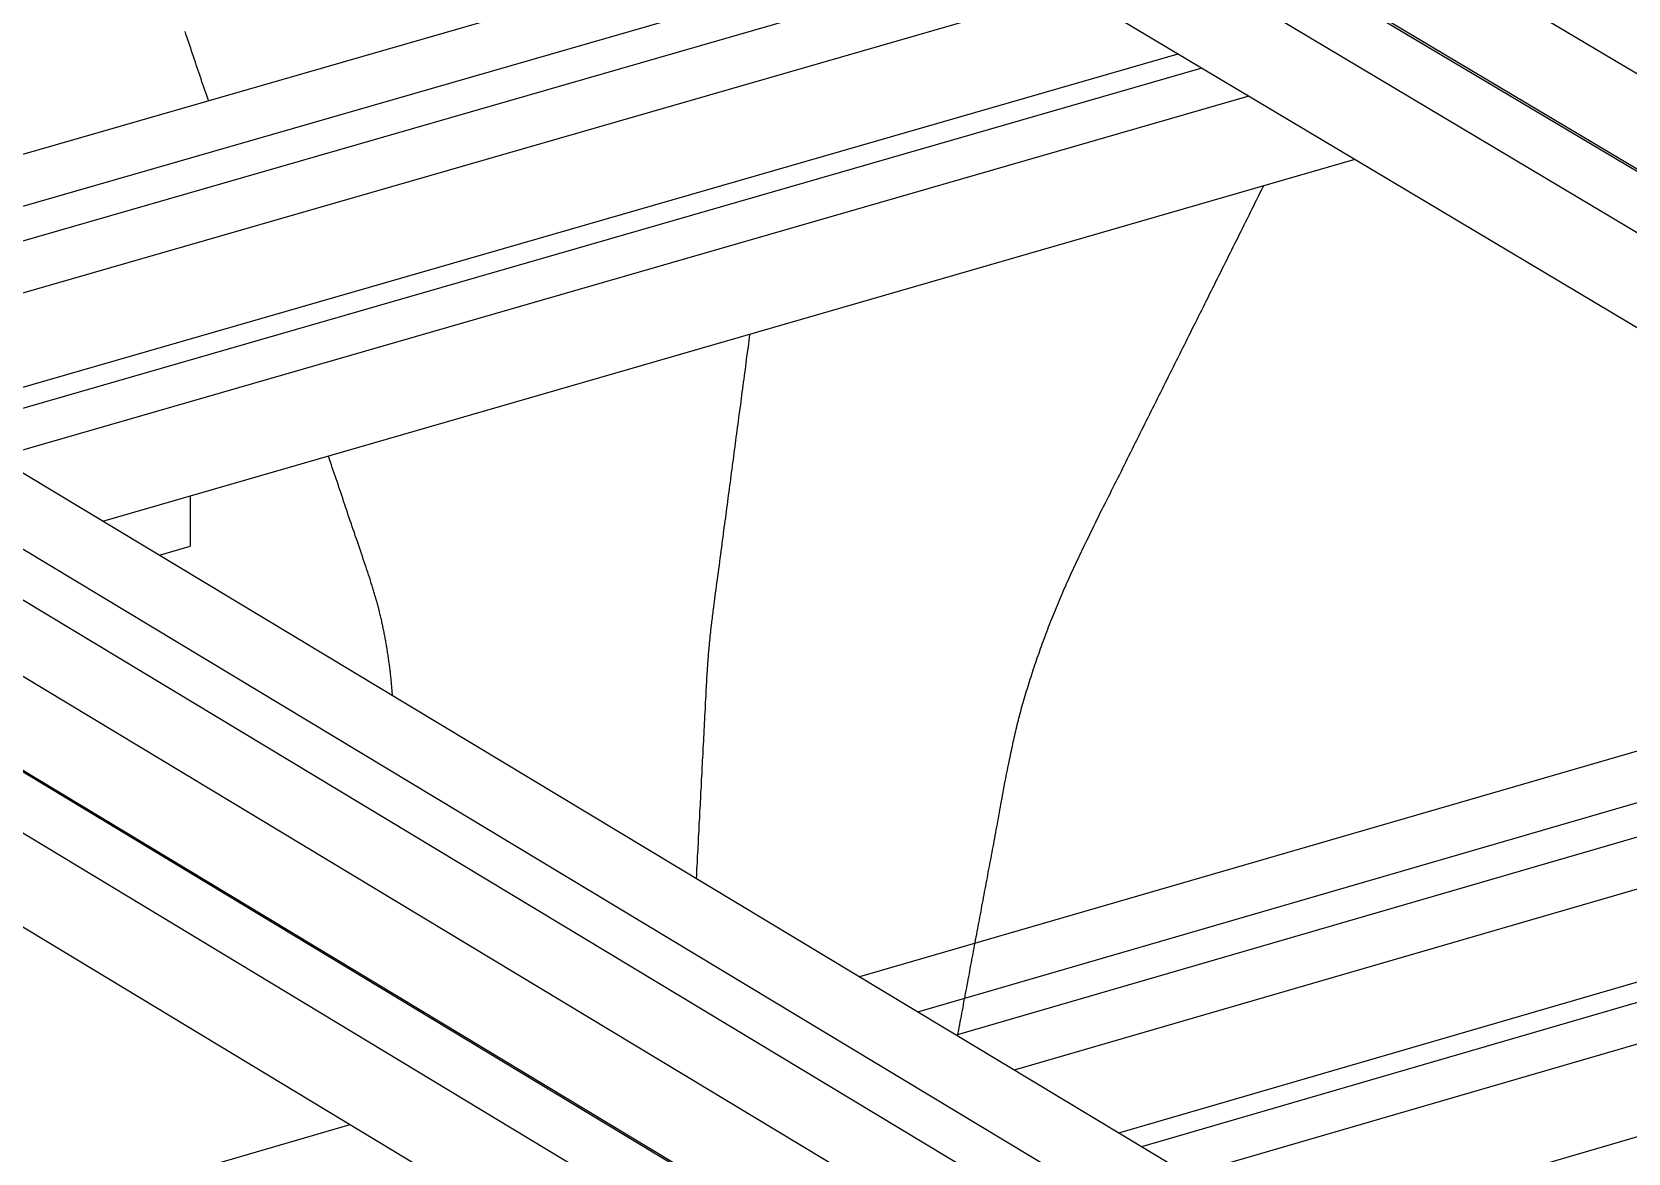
# Model space of a CAD drawing. Header units: millimetres. Extents: x -320 to 323, y -425 to 415.
# Drawn here: x -225.1 to -108.9, y 110.5 to 192.1 of the extents above; entities that cross this region are included whole.
import ezdxf

# ---------------------------------------------------------------- set-up
doc = ezdxf.new("R2010")
doc.units = ezdxf.units.MM
doc.layers.add('SKETCH', color=5, linetype='Continuous')
doc.layers.add('VISIBLE', color=7, linetype='Continuous')

msp = doc.modelspace()

# ---------------------------------------------------------------- linework, layer by layer
at = {"layer": 'SKETCH', "flags": 128}
for points in [[(-212.22, 187.07), (-212.27, 187.22), (-212.34, 187.43), (-212.41, 187.63), (-212.48, 187.83), (-212.55, 188.04), (-212.62, 188.24), (-212.69, 188.44), (-212.76, 188.65), (-212.82, 188.85), (-212.89, 189.06), (-212.96, 189.26), (-213.03, 189.46), (-213.1, 189.67), (-213.17, 189.87), (-213.24, 190.07), (-213.31, 190.28), (-213.37, 190.48), (-213.44, 190.68), (-213.51, 190.89), (-213.58, 191.09), (-213.65, 191.3), (-213.72, 191.5), (-213.79, 191.7), (-213.86, 191.91), (-213.92, 192.11)], [(-157.7, 119.02), (-157.66, 119.22), (-157.62, 119.42), (-157.58, 119.63), (-157.55, 119.83), (-157.51, 120.04), (-157.47, 120.24), (-157.43, 120.45), (-157.39, 120.66), (-157.35, 120.86), (-157.31, 121.07), (-157.28, 121.27), (-157.24, 121.48), (-157.2, 121.68), (-157.16, 121.89), (-157.12, 122.09), (-157.08, 122.3), (-157.04, 122.5), (-157.01, 122.71), (-156.97, 122.91), (-156.93, 123.12), (-156.89, 123.32), (-156.85, 123.53), (-156.81, 123.74), (-156.78, 123.94), (-156.74, 124.15), (-156.7, 124.35), (-156.66, 124.56), (-156.62, 124.76), (-156.58, 124.97), (-156.54, 125.17), (-156.51, 125.38), (-156.47, 125.58), (-156.43, 125.79), (-156.39, 125.99), (-156.35, 126.2), (-156.31, 126.4), (-156.27, 126.61), (-156.24, 126.82), (-156.2, 127.02), (-156.16, 127.23), (-156.12, 127.43), (-156.08, 127.64), (-156.04, 127.84), (-156, 128.05), (-155.97, 128.25), (-155.93, 128.46), (-155.89, 128.66), (-155.85, 128.87), (-155.81, 129.07), (-155.77, 129.28), (-155.74, 129.49), (-155.7, 129.69), (-155.66, 129.9), (-155.62, 130.1), (-155.58, 130.31), (-155.54, 130.51), (-155.5, 130.72), (-155.47, 130.92), (-155.43, 131.13), (-155.39, 131.33), (-155.35, 131.54), (-155.31, 131.75), (-155.27, 131.95), (-155.23, 132.16), (-155.2, 132.36), (-155.16, 132.57), (-155.12, 132.77), (-155.08, 132.98), (-155.04, 133.18), (-155, 133.39), (-154.96, 133.59), (-154.93, 133.8), (-154.89, 134.01), (-154.85, 134.21), (-154.81, 134.42), (-154.77, 134.63), (-154.73, 134.83), (-154.7, 135.04), (-154.66, 135.25), (-154.62, 135.46), (-154.58, 135.67), (-154.55, 135.88), (-154.51, 136.09), (-154.47, 136.3), (-154.43, 136.51), (-154.39, 136.71), (-154.36, 136.92), (-154.32, 137.13), (-154.28, 137.33), (-154.24, 137.54), (-154.2, 137.74), (-154.16, 137.95), (-154.12, 138.15), (-154.08, 138.35), (-154.04, 138.55), (-154, 138.74), (-153.96, 138.94), (-153.93, 139.11), (-153.89, 139.27), (-153.86, 139.44), (-153.82, 139.6), (-153.79, 139.76), (-153.75, 139.92), (-153.72, 140.08), (-153.69, 140.24), (-153.65, 140.4), (-153.62, 140.56), (-153.58, 140.71), (-153.54, 140.87), (-153.51, 141.03), (-153.47, 141.19), (-153.44, 141.34), (-153.4, 141.5), (-153.36, 141.66), (-153.32, 141.82), (-153.28, 141.98), (-153.24, 142.13), (-153.2, 142.3), (-153.16, 142.46), (-153.11, 142.62), (-153.07, 142.78), (-153.02, 142.95), (-152.98, 143.12), (-152.93, 143.28), (-152.88, 143.45), (-152.83, 143.62), (-152.78, 143.78), (-152.73, 143.95), (-152.68, 144.12), (-152.63, 144.29), (-152.58, 144.46), (-152.53, 144.63), (-152.47, 144.8), (-152.42, 144.97), (-152.36, 145.14), (-152.31, 145.31), (-152.25, 145.48), (-152.2, 145.65), (-152.14, 145.83), (-152.08, 146), (-152.02, 146.17), (-151.96, 146.34), (-151.91, 146.51), (-151.85, 146.69), (-151.78, 146.86), (-151.72, 147.03), (-151.66, 147.2), (-151.6, 147.38), (-151.54, 147.55), (-151.47, 147.72), (-151.41, 147.9), (-151.34, 148.07), (-151.28, 148.25), (-151.21, 148.42), (-151.14, 148.6), (-151.08, 148.77), (-151.01, 148.95), (-150.94, 149.13), (-150.87, 149.3), (-150.8, 149.48), (-150.73, 149.65), (-150.66, 149.83), (-150.59, 150), (-150.51, 150.18), (-150.44, 150.36), (-150.37, 150.53), (-150.3, 150.71), (-150.22, 150.88), (-150.15, 151.06), (-150.07, 151.23), (-150, 151.41), (-149.92, 151.58), (-149.84, 151.76), (-149.77, 151.93), (-149.69, 152.1), (-149.61, 152.27), (-149.53, 152.45), (-149.46, 152.62), (-149.38, 152.79), (-149.3, 152.96), (-149.22, 153.14), (-149.13, 153.31), (-149.05, 153.48), (-148.97, 153.66), (-148.89, 153.83), (-148.8, 154.01), (-148.72, 154.19), (-148.63, 154.37), (-148.55, 154.55), (-148.46, 154.73), (-148.37, 154.91), (-148.28, 155.1), (-148.19, 155.28), (-148.09, 155.5), (-147.98, 155.72), (-147.87, 155.94), (-147.77, 156.16), (-147.65, 156.39), (-147.54, 156.61), (-147.43, 156.84), (-147.32, 157.07), (-147.2, 157.3), (-147.08, 157.53), (-146.97, 157.76), (-146.85, 158), (-146.73, 158.23), (-146.61, 158.46), (-146.5, 158.7), (-146.38, 158.93), (-146.26, 159.17), (-146.14, 159.4), (-146.02, 159.64), (-145.91, 159.87), (-145.79, 160.1), (-145.67, 160.34), (-145.56, 160.57), (-145.44, 160.8), (-145.33, 161.03), (-145.21, 161.26), (-145.1, 161.49), (-144.98, 161.72), (-144.87, 161.95), (-144.75, 162.18), (-144.64, 162.41), (-144.52, 162.64), (-144.41, 162.87), (-144.29, 163.1), (-144.18, 163.33), (-144.07, 163.56), (-143.95, 163.79), (-143.84, 164.02), (-143.72, 164.25), (-143.61, 164.48), (-143.49, 164.71), (-143.38, 164.94), (-143.26, 165.17), (-143.15, 165.4), (-143.03, 165.63), (-142.92, 165.86), (-142.8, 166.09), (-142.69, 166.32), (-142.58, 166.55), (-142.46, 166.77), (-142.35, 167), (-142.23, 167.23), (-142.12, 167.46), (-142, 167.69), (-141.89, 167.92), (-141.77, 168.15), (-141.66, 168.38), (-141.54, 168.61), (-141.43, 168.84), (-141.31, 169.07), (-141.2, 169.3), (-141.08, 169.53), (-140.97, 169.76), (-140.86, 169.99), (-140.74, 170.22), (-140.63, 170.45), (-140.51, 170.68), (-140.4, 170.91), (-140.28, 171.14), (-140.17, 171.37), (-140.05, 171.6), (-139.94, 171.83), (-139.82, 172.06), (-139.71, 172.29), (-139.59, 172.52), (-139.48, 172.75), (-139.37, 172.98), (-139.25, 173.21), (-139.14, 173.44), (-139.02, 173.67), (-138.91, 173.9), (-138.79, 174.13), (-138.68, 174.36), (-138.56, 174.59), (-138.45, 174.82), (-138.33, 175.05), (-138.22, 175.28), (-138.1, 175.51), (-137.99, 175.74), (-137.87, 175.97), (-137.76, 176.2), (-137.65, 176.43), (-137.53, 176.66), (-137.42, 176.89), (-137.3, 177.12), (-137.19, 177.35), (-137.07, 177.58), (-136.96, 177.81), (-136.84, 178.04), (-136.73, 178.27), (-136.61, 178.5), (-136.5, 178.73), (-136.38, 178.96), (-136.27, 179.19), (-136.15, 179.42), (-136.04, 179.65), (-135.93, 179.88), (-135.81, 180.11), (-135.7, 180.34), (-135.58, 180.56), (-135.47, 180.79), (-135.43, 180.88)], [(-176.7, 130.47), (-176.7, 130.47), (-176.69, 130.7), (-176.68, 130.93), (-176.67, 131.16), (-176.65, 131.39), (-176.64, 131.63), (-176.63, 131.86), (-176.62, 132.09), (-176.61, 132.32), (-176.59, 132.55), (-176.58, 132.78), (-176.57, 133.02), (-176.56, 133.25), (-176.55, 133.48), (-176.53, 133.71), (-176.52, 133.94), (-176.51, 134.17), (-176.5, 134.41), (-176.49, 134.64), (-176.47, 134.87), (-176.46, 135.1), (-176.45, 135.33), (-176.44, 135.56), (-176.42, 135.8), (-176.41, 136.03), (-176.4, 136.26), (-176.39, 136.49), (-176.38, 136.72), (-176.36, 136.95), (-176.35, 137.18), (-176.34, 137.42), (-176.33, 137.65), (-176.32, 137.88), (-176.3, 138.11), (-176.29, 138.34), (-176.28, 138.57), (-176.27, 138.81), (-176.26, 139.04), (-176.24, 139.27), (-176.23, 139.5), (-176.22, 139.74), (-176.21, 139.98), (-176.19, 140.22), (-176.18, 140.47), (-176.17, 140.73), (-176.15, 140.99), (-176.14, 141.25), (-176.13, 141.51), (-176.11, 141.77), (-176.1, 142.02), (-176.09, 142.28), (-176.08, 142.54), (-176.06, 142.79), (-176.05, 143.03), (-176.04, 143.28), (-176.02, 143.51), (-176.01, 143.74), (-176, 143.96), (-175.99, 144.17), (-175.98, 144.37), (-175.97, 144.56), (-175.96, 144.74), (-175.95, 144.91), (-175.94, 145.06), (-175.94, 145.13), (-175.93, 145.19), (-175.93, 145.25), (-175.93, 145.31), (-175.92, 145.36), (-175.92, 145.42), (-175.92, 145.47), (-175.91, 145.52), (-175.91, 145.57), (-175.91, 145.61), (-175.91, 145.66), (-175.9, 145.7), (-175.9, 145.75), (-175.9, 145.79), (-175.9, 145.84), (-175.89, 145.88), (-175.89, 145.92), (-175.89, 145.97), (-175.88, 146.01), (-175.88, 146.06), (-175.88, 146.1), (-175.87, 146.15), (-175.87, 146.19), (-175.87, 146.24), (-175.86, 146.29), (-175.86, 146.34), (-175.86, 146.39), (-175.85, 146.44), (-175.85, 146.49), (-175.84, 146.54), (-175.84, 146.59), (-175.84, 146.64), (-175.83, 146.69), (-175.83, 146.74), (-175.82, 146.79), (-175.82, 146.84), (-175.82, 146.89), (-175.81, 146.94), (-175.81, 146.99), (-175.8, 147.04), (-175.8, 147.09), (-175.79, 147.14), (-175.79, 147.19), (-175.79, 147.25), (-175.78, 147.3), (-175.78, 147.35), (-175.77, 147.4), (-175.77, 147.45), (-175.76, 147.5), (-175.76, 147.55), (-175.75, 147.6), (-175.75, 147.65), (-175.74, 147.7), (-175.74, 147.75), (-175.73, 147.8), (-175.73, 147.85), (-175.72, 147.9), (-175.72, 147.96), (-175.71, 148.01), (-175.71, 148.06), (-175.7, 148.11), (-175.7, 148.16), (-175.69, 148.21), (-175.68, 148.26), (-175.68, 148.31), (-175.67, 148.36), (-175.67, 148.41), (-175.66, 148.47), (-175.66, 148.52), (-175.65, 148.57), (-175.65, 148.62), (-175.64, 148.67), (-175.63, 148.72), (-175.63, 148.77), (-175.62, 148.82), (-175.62, 148.87), (-175.61, 148.91), (-175.61, 148.96), (-175.6, 149.01), (-175.6, 149.05), (-175.59, 149.1), (-175.58, 149.14), (-175.58, 149.19), (-175.57, 149.23), (-175.57, 149.28), (-175.56, 149.33), (-175.55, 149.38), (-175.55, 149.43), (-175.54, 149.48), (-175.53, 149.54), (-175.53, 149.6), (-175.52, 149.65), (-175.51, 149.71), (-175.5, 149.78), (-175.5, 149.84), (-175.49, 149.91), (-175.47, 150.07), (-175.44, 150.24), (-175.42, 150.42), (-175.4, 150.62), (-175.37, 150.82), (-175.34, 151.03), (-175.31, 151.26), (-175.28, 151.49), (-175.25, 151.73), (-175.22, 151.97), (-175.18, 152.22), (-175.15, 152.47), (-175.11, 152.73), (-175.08, 152.99), (-175.04, 153.25), (-175.01, 153.52), (-174.97, 153.78), (-174.94, 154.04), (-174.9, 154.3), (-174.87, 154.56), (-174.84, 154.81), (-174.8, 155.06), (-174.77, 155.3), (-174.74, 155.54), (-174.71, 155.78), (-174.68, 156.01), (-174.65, 156.25), (-174.61, 156.48), (-174.58, 156.71), (-174.55, 156.95), (-174.52, 157.18), (-174.49, 157.42), (-174.46, 157.65), (-174.43, 157.89), (-174.4, 158.12), (-174.37, 158.36), (-174.33, 158.59), (-174.3, 158.83), (-174.27, 159.06), (-174.24, 159.29), (-174.21, 159.53), (-174.18, 159.76), (-174.15, 160), (-174.12, 160.23), (-174.09, 160.47), (-174.05, 160.7), (-174.02, 160.94), (-173.99, 161.17), (-173.96, 161.41), (-173.93, 161.64), (-173.9, 161.88), (-173.87, 162.11), (-173.84, 162.34), (-173.81, 162.58), (-173.77, 162.81), (-173.74, 163.05), (-173.71, 163.28), (-173.68, 163.52), (-173.65, 163.75), (-173.62, 163.99), (-173.59, 164.22), (-173.56, 164.46), (-173.52, 164.69), (-173.49, 164.93), (-173.46, 165.16), (-173.43, 165.39), (-173.4, 165.63), (-173.37, 165.86), (-173.34, 166.1), (-173.31, 166.33), (-173.28, 166.57), (-173.24, 166.8), (-173.21, 167.04), (-173.18, 167.27), (-173.15, 167.51), (-173.12, 167.74), (-173.09, 167.98), (-173.06, 168.21), (-173.03, 168.44), (-173, 168.68), (-172.96, 168.91), (-172.93, 169.15), (-172.9, 169.38), (-172.87, 169.62), (-172.84, 169.85), (-172.81, 170.08)], [(-198.82, 143.78), (-198.83, 143.89), (-198.84, 143.99), (-198.85, 144.09), (-198.86, 144.2), (-198.87, 144.29), (-198.87, 144.39), (-198.88, 144.49), (-198.89, 144.58), (-198.9, 144.67), (-198.91, 144.77), (-198.92, 144.86), (-198.93, 144.95), (-198.93, 145.04), (-198.94, 145.13), (-198.95, 145.22), (-198.96, 145.31), (-198.97, 145.4), (-198.98, 145.49), (-198.99, 145.58), (-199, 145.68), (-199.02, 145.77), (-199.03, 145.87), (-199.04, 145.96), (-199.05, 146.06), (-199.07, 146.15), (-199.08, 146.25), (-199.09, 146.34), (-199.11, 146.44), (-199.12, 146.53), (-199.13, 146.63), (-199.15, 146.72), (-199.16, 146.82), (-199.18, 146.91), (-199.19, 147), (-199.21, 147.1), (-199.22, 147.19), (-199.24, 147.29), (-199.25, 147.38), (-199.27, 147.47), (-199.28, 147.57), (-199.3, 147.66), (-199.32, 147.75), (-199.33, 147.84), (-199.35, 147.94), (-199.37, 148.03), (-199.39, 148.12), (-199.4, 148.21), (-199.42, 148.3), (-199.44, 148.39), (-199.46, 148.49), (-199.48, 148.58), (-199.5, 148.67), (-199.52, 148.76), (-199.53, 148.85), (-199.55, 148.94), (-199.57, 149.03), (-199.59, 149.12), (-199.61, 149.21), (-199.63, 149.3), (-199.66, 149.39), (-199.68, 149.48), (-199.7, 149.57), (-199.72, 149.66), (-199.74, 149.75), (-199.76, 149.84), (-199.78, 149.92), (-199.81, 150.01), (-199.83, 150.1), (-199.85, 150.19), (-199.87, 150.27), (-199.9, 150.36), (-199.92, 150.44), (-199.94, 150.53), (-199.96, 150.61), (-199.99, 150.69), (-200.01, 150.77), (-200.03, 150.85), (-200.06, 150.93), (-200.08, 151.01), (-200.1, 151.09), (-200.13, 151.17), (-200.15, 151.25), (-200.18, 151.33), (-200.2, 151.41), (-200.23, 151.5), (-200.25, 151.58), (-200.28, 151.67), (-200.31, 151.76), (-200.34, 151.85), (-200.37, 151.94), (-200.4, 152.04), (-200.43, 152.14), (-200.46, 152.24), (-200.51, 152.4), (-200.57, 152.57), (-200.63, 152.75), (-200.69, 152.93), (-200.75, 153.12), (-200.81, 153.31), (-200.88, 153.51), (-200.95, 153.71), (-201.02, 153.92), (-201.09, 154.12), (-201.16, 154.33), (-201.23, 154.55), (-201.3, 154.76), (-201.38, 154.98), (-201.45, 155.19), (-201.53, 155.41), (-201.6, 155.63), (-201.68, 155.85), (-201.75, 156.06), (-201.82, 156.28), (-201.9, 156.49), (-201.97, 156.7), (-202.04, 156.91), (-202.11, 157.11), (-202.18, 157.32), (-202.24, 157.52), (-202.31, 157.72), (-202.38, 157.93), (-202.45, 158.13), (-202.52, 158.33), (-202.59, 158.54), (-202.66, 158.74), (-202.73, 158.94), (-202.79, 159.15), (-202.86, 159.35), (-202.93, 159.55), (-203, 159.76), (-203.07, 159.96), (-203.14, 160.16), (-203.21, 160.37), (-203.27, 160.57), (-203.34, 160.77), (-203.41, 160.97), (-203.48, 161.18), (-203.49, 161.21)]]:
    msp.add_lwpolyline(points, dxfattribs=at)
at = {"layer": 'VISIBLE'}
for p, q in [((-313.38, 311.18), (-40.75, 148.83)), ((-309.1, 301.79), (-45.12, 144.47)), ((-304.09, 298.62), (-45.12, 144.29)), ((-309.07, 297.21), (-45.12, 139.83)), ((-309.02, 290.35), (-45.11, 132.87)), ((-241.56, 178.62), (-160.77, 201.89)), ((-291.78, 199.75), (-45.02, 51.19)), ((-237.31, 176.06), (-156.51, 199.34)), ((-297.99, 197.97), (-45.02, 45.58)), ((-234.47, 174.35), (-153.66, 197.65)), ((-302.13, 196.78), (-45.01, 41.84)), ((-308.33, 195), (-45.01, 36.22)), ((-230.22, 171.79), (-149.39, 195.1)), ((-230.18, 164.94), (-141.66, 190.48)), ((-231, 163.16), (-139.92, 189.45)), ((-308.28, 188.16), (-45, 29.29)), ((-227.6, 161.11), (-136.5, 187.41)), ((-303.29, 185.03), (-45, 29.18)), ((-308.25, 183.61), (-44.99, 24.67)), ((-219.9, 156.47), (-128.78, 182.8)), ((-308.2, 176.78), (-44.99, 17.75)), ((-213.55, 158.3), (-213.54, 154.65)), ((-213.55, 158.3), (-213.55, 158.3)), ((-215.79, 154), (-213.54, 154.65)), ((-213.54, 154.65), (-213.54, 154.65)), ((-164.83, 123.32), (-73.54, 149.84)), ((-160.6, 120.77), (-69.3, 147.31)), ((-157.79, 119.08), (-66.47, 145.62)), ((-153.56, 116.53), (-62.23, 143.09)), ((-145.97, 111.96), (-56.77, 137.92)), ((-144.3, 110.96), (-56.77, 136.44)), ((-140.91, 108.92), (-53.73, 134.31)), ((-133.34, 104.36), (-47.44, 129.39)), ((-291.02, 86.66), (-201.9, 112.55))]:
    msp.add_line(p, q, dxfattribs=at)

doc.saveas('drawing.dxf')
